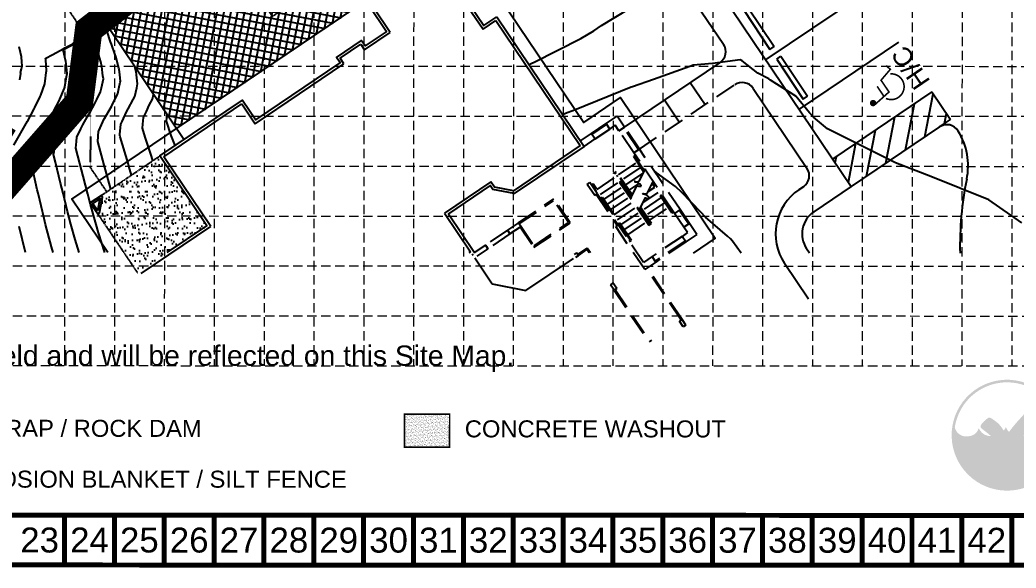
# Model space of a CAD drawing. Extents: x -334 to 9916, y 1271 to 43031.
# Drawn here: x 4504 to 6302, y 1271 to 2260 of the extents above; entities that cross this region are included whole.
import ezdxf
from ezdxf.enums import TextEntityAlignment as Align

# ---------------------------------------------------------------- set-up
doc = ezdxf.new("R2010")
doc.units = 0
doc.header["$LTSCALE"] = 150
doc.header["$MEASUREMENT"] = 0
for name, pattern in [('BGO ACAD 02$0$HIDDEN', [0.375, 0.25, -0.125]), ('DASHED', [0.75, 0.5, -0.25]), ('HIDDEN', [0.375, 0.25, -0.125])]:
    doc.linetypes.add(name, pattern=pattern)
doc.layers.get('0').update_dxf_attribs({"linetype": 'CONTINUOUS'})
for name, color, linetype in [('96NOTES', 211, 'CONTINUOUS'), ('A2', 2, 'CONTINUOUS'), ('A5', 5, 'CONTINUOUS'), ('BALCONYS', 253, 'CONTINUOUS'), ('BASE', 7, 'CONTINUOUS'), ('contours-ng', 253, 'CONTINUOUS'), ('FIXTURES', 1, 'CONTINUOUS'), ('FLOOR', 253, 'CONTINUOUS'), ('GRID', 254, 'HIDDEN'), ('LEGEND', 7, 'CONTINUOUS'), ('LOGO', 7, 'CONTINUOUS'), ('outline', 5, 'CONTINUOUS'), ('outline2', 5, 'CONTINUOUS'), ('OUTLINE3', 5, 'CONTINUOUS'), ('OUTLINE4', 2, 'CONTINUOUS'), ('ROOF LINE', 253, 'CONTINUOUS'), ('swppp', 5, 'CONTINUOUS')]:
    doc.layers.add(name, color=color, linetype=linetype)
doc.styles.add('ISO', font='gcadold.shx')
doc.styles.add("L200'", font='ARIAL.TTF', dxfattribs={"height": 0.001969})
doc.styles.add('LOGO1', font='Rockeb.TTF', dxfattribs={"height": 25})
doc.styles.get("Standard").update_dxf_attribs({"font": 'ARIAL.TTF'})

# ---------------------------------------------------------------- blocks, each defined once
blk = doc.blocks.new('new logo')
at = {"layer": 'LOGO'}
h = blk.add_hatch(color=170, dxfattribs=at)
h.paths.add_polyline_path([(67.43, 44.06), (66.82, 44.7), (66.35, 45.25), (65.96, 45.76), (65.54, 46.4), (65.09, 47.19), (64.7, 47.94), (64.44, 48.47), (64.18, 49.02), (63.92, 49.58), (63.67, 50.15), (63.31, 50.99), (62.9, 52), (62.6, 52.78), (62.42, 53.27), (62.25, 53.75), (62.07, 54.23), (61.88, 54.72), (61.69, 55.22), (61.48, 55.74), (61.26, 56.27), (61.03, 56.81), (60.78, 57.37), (60.52, 57.93), (60.25, 58.5), (59.96, 59.07), (59.66, 59.64), (59.34, 60.2), (59.02, 60.77), (58.68, 61.32), (58.34, 61.87), (57.99, 62.4), (57.64, 62.91), (57.29, 63.4), (56.95, 63.87), (56.61, 64.32), (56.27, 64.74), (55.93, 65.14), (55.58, 65.53), (55.23, 65.91), (54.91, 66.23), (53.98, 66.22), (52.92, 66.33), (52.05, 66.5), (51.45, 66.64), (50.85, 66.81), (50.26, 67.01), (49.41, 67.35), (48.33, 67.91), (47.34, 68.56), (46.46, 69.26), (45.69, 70.02), (45.01, 70.79), (44.44, 71.52), (43.98, 72.16), (43.6, 72.69), (43.42, 72.95), (43.25, 73.18), (43.1, 73.38), (42.96, 73.53), (42.85, 73.65), (42.75, 73.73), (42.66, 73.76), (42.59, 73.76), (42.53, 73.71), (42.48, 73.63), (42.43, 73.52), (42.38, 73.38), (42.33, 73.22), (42.19, 72.76), (41.96, 72.1), (41.67, 71.46), (41.36, 70.91), (40.98, 70.34), (40.53, 69.77), (40.01, 69.21), (39.42, 68.67), (38.77, 68.17), (38.06, 67.7), (37.31, 67.27), (36.53, 66.9), (35.73, 66.59), (34.88, 66.34), (33.96, 66.14), (32.97, 65.99), (31.89, 65.9), (30.76, 65.86), (29.65, 65.89), (28.59, 65.97), (27.62, 66.13), (26.71, 66.36), (25.83, 66.67), (24.95, 67.08), (24.08, 67.58), (23.21, 68.18), (22.36, 68.88), (21.76, 69.47), (21.37, 69.89), (20.98, 70.36), (20.61, 70.88), (20.24, 71.46), (19.89, 72.13), (19.54, 72.89), (19.19, 73.77), (18.85, 74.77, -0.595729), (106.28, 106.77), (106.97, 107.48), (107.53, 108.05), (108.12, 108.64, 37.93689), (112.29, 104.53), (112.05, 104.24), (111.57, 103.66), (111.09, 103.06), (110.61, 102.47, -0.146449), (123.57, 75.01), (123.33, 74.47), (123.13, 73.97), (122.94, 73.5), (122.77, 73.07), (122.51, 72.4), (122.22, 71.72), (121.9, 71.1), (121.52, 70.53), (121.11, 70), (120.66, 69.51), (120.15, 69.03), (119.62, 68.57), (119.04, 68.14), (118.44, 67.73), (117.81, 67.36), (117.15, 67.03), (116.47, 66.74), (115.76, 66.49), (115.03, 66.28), (114.28, 66.11), (113.5, 65.97), (112.72, 65.88), (111.92, 65.82), (111.11, 65.8), (110.29, 65.82), (109.44, 65.89), (108.56, 66.01), (107.66, 66.19), (106.75, 66.43), (105.88, 66.73), (105.05, 67.1), (104.26, 67.53), (103.5, 68.04), (102.78, 68.61), (102.07, 69.26), (101.4, 69.96), (100.78, 70.68), (100.24, 71.38), (99.83, 72.02), (99.55, 72.52), (99.4, 72.79), (99.26, 73.03), (99.13, 73.24), (99.02, 73.4), (98.92, 73.52), (98.82, 73.58), (98.72, 73.6), (98.63, 73.58), (98.54, 73.51), (98.45, 73.42), (98.36, 73.3), (98.26, 73.16), (98.17, 73), (98.06, 72.83), (97.8, 72.39), (97.42, 71.81), (96.93, 71.14), (96.41, 70.55), (95.93, 70.06), (95.41, 69.58), (94.84, 69.11), (94.21, 68.65), (93.52, 68.19), (92.75, 67.74), (91.9, 67.28), (90.95, 66.85), (90.08, 66.57), (89.39, 66.39), (88.62, 66.22), (87.78, 66.08), (87.59, 65.61), (87.38, 65.07), (87.13, 64.45), (86.86, 63.76), (86.57, 63), (86.26, 62.19), (85.94, 61.33), (85.6, 60.44), (85.25, 59.53), (84.91, 58.59), (84.56, 57.66), (84.21, 56.72), (83.87, 55.8), (83.53, 54.89), (83.21, 54.02), (82.9, 53.18), (82.61, 52.38), (82.34, 51.64), (82.09, 50.96), (81.86, 50.33), (81.65, 49.76), (81.33, 48.95), (80.94, 48.06), (80.54, 47.29), (80.1, 46.58), (79.62, 45.94), (79.13, 45.36), (78.61, 44.81), (78.1, 44.32), (77.57, 43.87), (77.04, 43.47), (76.48, 43.12), (75.9, 42.81), (75.31, 42.55), (74.58, 42.28), (73.74, 42.05), (72.97, 41.94), (72.25, 41.93), (71.55, 42.04), (70.87, 42.22), (70.06, 42.5), (69.36, 42.77), (68.67, 43.11), (68.04, 43.53)])
h.paths.add_polyline_path([(71.76, 72.04), (70.7, 73.9), (70.07, 75.23), (69.69, 74.29), (68.67, 72.59), (67.85, 71.67), (67.95, 71.51), (68.11, 71.24), (68.27, 70.99), (68.41, 70.76), (68.55, 70.55), (68.68, 70.37), (68.8, 70.21), (68.92, 70.07), (69.04, 69.95), (69.15, 69.84), (69.26, 69.75), (69.37, 69.67), (69.48, 69.59), (69.59, 69.52), (69.7, 69.46), (69.82, 69.41), (69.94, 69.36), (70.05, 69.32), (70.17, 69.28), (70.29, 69.25), (70.41, 69.22), (70.53, 69.2), (70.64, 69.18), (70.76, 69.17), (70.88, 69.16), (71, 69.15), (71.11, 69.15), (71.22, 69.16), (71.33, 69.17), (71.44, 69.19), (71.54, 69.21), (71.64, 69.24), (71.74, 69.27), (71.84, 69.31), (71.94, 69.35), (72.04, 69.4), (72.14, 69.45), (72.24, 69.51), (72.35, 69.58), (72.45, 69.65), (72.56, 69.72), (72.67, 69.81), (72.78, 69.9), (72.89, 70), (73, 70.1), (73.11, 70.21), (73.22, 70.34), (73.3, 70.42), (72.52, 71.08)], flags=17)
blk.add_hatch(color=240, dxfattribs=at).paths.add_polyline_path([(117.73, 117.3), (118.86, 118.16), (119.82, 118.88), (120.63, 119.47), (121.31, 119.95), (121.89, 120.34), (122.37, 120.64), (122.78, 120.89), (123.13, 121.1), (123.45, 121.27), (123.73, 121.42), (123.99, 121.55), (124.22, 121.67), (124.44, 121.77), (124.65, 121.85), (124.84, 121.93), (125.03, 122.01), (125.21, 122.09), (125.4, 122.16), (125.58, 122.23), (125.76, 122.3), (125.93, 122.37), (126.1, 122.44), (126.26, 122.49), (126.41, 122.55), (126.56, 122.6), (126.69, 122.64), (126.82, 122.67), (126.95, 122.71), (127.06, 122.73), (127.18, 122.76), (127.29, 122.78), (127.39, 122.79), (127.5, 122.8), (127.6, 122.81), (127.7, 122.82), (127.79, 122.82), (127.89, 122.82), (127.98, 122.82), (128.06, 122.81), (128.14, 122.8), (128.22, 122.79), (128.29, 122.78), (128.35, 122.76), (128.42, 122.74), (128.47, 122.72), (128.52, 122.7), (128.57, 122.67), (128.62, 122.64), (128.65, 122.61), (128.69, 122.57), (128.72, 122.53), (128.75, 122.49), (128.77, 122.44), (128.79, 122.39), (128.81, 122.34), (128.82, 122.28), (128.83, 122.21), (128.84, 122.14), (128.84, 122.07), (128.84, 122), (128.83, 121.92), (128.82, 121.84), (128.81, 121.76), (128.79, 121.68), (128.77, 121.6), (128.74, 121.52), (128.7, 121.44), (128.66, 121.35), (128.61, 121.26), (128.56, 121.16), (128.5, 121.06), (128.43, 120.95), (128.35, 120.83), (128.27, 120.7), (128.18, 120.57), (128.08, 120.42), (127.96, 120.27), (127.85, 120.12), (127.71, 119.96), (127.57, 119.79), (127.42, 119.62), (127.25, 119.44), (127.06, 119.24), (126.84, 119.03), (126.58, 118.79), (126.28, 118.52), (125.94, 118.21), (125.54, 117.86), (125.08, 117.47), (124.58, 117.04), (124.04, 116.57), (123.48, 116.08), (122.89, 115.57), (122.3, 115.05), (121.71, 114.53), (121.13, 114.01), (120.58, 113.5), (120.04, 112.99), (119.52, 112.49), (119.01, 111.99), (118.51, 111.49), (118.02, 110.99), (117.53, 110.47), (117.03, 109.94), (116.53, 109.4), (116.03, 108.85), (115.52, 108.29), (115.02, 107.71), (114.51, 107.14), (114.01, 106.56), (113.51, 105.98), (113.02, 105.4), (112.54, 104.82), (112.05, 104.24), (111.57, 103.66), (111.09, 103.06), (110.59, 102.44), (110.09, 101.8), (109.56, 101.13), (109.02, 100.43), (108.45, 99.68), (107.87, 98.9), (107.27, 98.1), (106.66, 97.27), (106.04, 96.43), (105.43, 95.59), (104.82, 94.74), (104.23, 93.91), (103.65, 93.08), (103.08, 92.27), (102.52, 91.46), (101.97, 90.65), (101.42, 89.84), (100.87, 89.01), (100.32, 88.18), (99.77, 87.33), (99.2, 86.45), (98.63, 85.56), (98.06, 84.66), (97.5, 83.76), (96.94, 82.87), (96.4, 81.99), (95.88, 81.13), (95.38, 80.29), (94.91, 79.49), (94.46, 78.72), (94.03, 77.96), (93.61, 77.23), (93.21, 76.5), (92.81, 75.77), (92.41, 75.04), (92.01, 74.29), (91.6, 73.54), (91.18, 72.77), (90.78, 72.02), (90.38, 71.27), (90, 70.56), (89.64, 69.88), (89.31, 69.25), (89.01, 68.69), (88.75, 68.19), (88.53, 67.74), (88.33, 67.32), (88.15, 66.92), (87.97, 66.52), (87.78, 66.08), (87.59, 65.61), (87.38, 65.07), (87.13, 64.45), (86.86, 63.76), (86.57, 63), (86.26, 62.19), (85.94, 61.33), (85.6, 60.44), (85.25, 59.53), (84.91, 58.59), (84.56, 57.66), (84.21, 56.72), (83.87, 55.8), (83.53, 54.89), (83.21, 54.02), (82.9, 53.18), (82.61, 52.38), (82.34, 51.64), (82.09, 50.96), (81.86, 50.33), (81.65, 49.76), (81.44, 49.23), (81.24, 48.75), (81.04, 48.29), (80.84, 47.87), (80.64, 47.48), (80.43, 47.11), (80.2, 46.75), (79.97, 46.41), (79.73, 46.09), (79.49, 45.78), (79.24, 45.49), (78.99, 45.21), (78.74, 44.95), (78.48, 44.69), (78.23, 44.45), (77.97, 44.21), (77.71, 43.99), (77.44, 43.78), (77.17, 43.58), (76.9, 43.39), (76.62, 43.21), (76.33, 43.04), (76.04, 42.89), (75.75, 42.75), (75.45, 42.62), (75.16, 42.5), (74.87, 42.39), (74.58, 42.29), (74.3, 42.2), (74.02, 42.13), (73.75, 42.07), (73.49, 42.02), (73.23, 41.98), (72.98, 41.95), (72.73, 41.94), (72.49, 41.93), (72.24, 41.94), (72.01, 41.97), (71.77, 42), (71.53, 42.05), (71.3, 42.11), (71.06, 42.17), (70.83, 42.24), (70.59, 42.32), (70.35, 42.4), (70.12, 42.48), (69.88, 42.57), (69.64, 42.66), (69.4, 42.76), (69.16, 42.87), (68.93, 42.98), (68.69, 43.11), (68.47, 43.25), (68.25, 43.39), (68.04, 43.55), (67.83, 43.72), (67.62, 43.9), (67.42, 44.09), (67.22, 44.28), (67.03, 44.49), (66.83, 44.69), (66.64, 44.9), (66.45, 45.13), (66.26, 45.36), (66.06, 45.62), (65.86, 45.91), (65.65, 46.23), (65.43, 46.59), (65.2, 47), (64.96, 47.45), (64.7, 47.94), (64.44, 48.47), (64.18, 49.02), (63.92, 49.58), (63.67, 50.15), (63.43, 50.71), (63.2, 51.26), (62.99, 51.78), (62.79, 52.29), (62.6, 52.78), (62.42, 53.27), (62.25, 53.75), (62.07, 54.23), (61.88, 54.72), (61.69, 55.22), (61.48, 55.74), (61.26, 56.27), (61.03, 56.81), (60.78, 57.37), (60.52, 57.93), (60.25, 58.5), (59.96, 59.07), (59.66, 59.64), (59.34, 60.2), (59.02, 60.77), (58.68, 61.32), (58.34, 61.87), (57.99, 62.4), (57.64, 62.91), (57.29, 63.4), (56.95, 63.87), (56.61, 64.32), (56.27, 64.74), (55.93, 65.14), (55.58, 65.53), (55.23, 65.91), (54.86, 66.28), (54.49, 66.65), (54.09, 67.01), (53.68, 67.39), (53.25, 67.76), (52.81, 68.14), (52.35, 68.52), (51.89, 68.9), (51.42, 69.28), (50.95, 69.66), (50.48, 70.04), (50.01, 70.41), (49.54, 70.78), (49.09, 71.13), (48.65, 71.47), (48.24, 71.8), (47.84, 72.11), (47.47, 72.4), (47.14, 72.66), (46.83, 72.9), (46.56, 73.11), (46.32, 73.3), (46.11, 73.47), (45.92, 73.63), (45.75, 73.78), (45.6, 73.92), (45.46, 74.05), (45.34, 74.18), (45.23, 74.31), (45.13, 74.44), (45.04, 74.56), (44.96, 74.69), (44.9, 74.82), (44.84, 74.96), (44.8, 75.1), (44.76, 75.24), (44.73, 75.39), (44.72, 75.54), (44.71, 75.69), (44.7, 75.84), (44.71, 75.99), (44.72, 76.15), (44.75, 76.3), (44.78, 76.45), (44.81, 76.6), (44.86, 76.75), (44.92, 76.9), (44.99, 77.06), (45.07, 77.23), (45.17, 77.4), (45.29, 77.59), (45.42, 77.8), (45.57, 78.01), (45.73, 78.24), (45.91, 78.48), (46.11, 78.73), (46.32, 78.99), (46.55, 79.26), (46.8, 79.54), (47.06, 79.83), (47.33, 80.13), (47.62, 80.43), (47.91, 80.73), (48.21, 81.04), (48.52, 81.34), (48.84, 81.64), (49.16, 81.93), (49.48, 82.21), (49.79, 82.48), (50.1, 82.74), (50.41, 82.98), (50.7, 83.21), (50.98, 83.42), (51.24, 83.62), (51.49, 83.79), (51.7, 83.95), (51.9, 84.08), (52.08, 84.19), (52.25, 84.29), (52.4, 84.38), (52.55, 84.45), (52.68, 84.51), (52.82, 84.56), (52.95, 84.61), (53.08, 84.64), (53.21, 84.67), (53.34, 84.69), (53.47, 84.7), (53.6, 84.7), (53.72, 84.69), (53.85, 84.68), (53.97, 84.65), (54.1, 84.62), (54.22, 84.58), (54.35, 84.54), (54.48, 84.48), (54.61, 84.43), (54.74, 84.36), (54.88, 84.3), (55.02, 84.23), (55.17, 84.15), (55.34, 84.06), (55.51, 83.97), (55.7, 83.86), (55.91, 83.73), (56.14, 83.59), (56.4, 83.42), (56.68, 83.23), (56.99, 83.01), (57.32, 82.78), (57.67, 82.53), (58.03, 82.27), (58.4, 81.99), (58.79, 81.71), (59.18, 81.42), (59.57, 81.13), (59.97, 80.83), (60.37, 80.53), (60.76, 80.22), (61.15, 79.91), (61.54, 79.59), (61.91, 79.27), (62.28, 78.93), (62.64, 78.6), (62.98, 78.25), (63.32, 77.9), (63.65, 77.54), (63.97, 77.17), (64.29, 76.79), (64.6, 76.4), (64.91, 76.01), (65.22, 75.6), (65.52, 75.19), (65.82, 74.78), (66.11, 74.37), (66.39, 73.96), (66.66, 73.57), (66.91, 73.18), (67.15, 72.81), (67.37, 72.45), (67.58, 72.12), (67.77, 71.8), (67.95, 71.51), (68.11, 71.24), (68.27, 70.99), (68.41, 70.76), (68.55, 70.55), (68.68, 70.37), (68.8, 70.21), (68.92, 70.07), (69.04, 69.95), (69.15, 69.84), (69.26, 69.75), (69.37, 69.67), (69.48, 69.59), (69.59, 69.52), (69.7, 69.46), (69.82, 69.41), (69.94, 69.36), (70.05, 69.32), (70.17, 69.28), (70.29, 69.25), (70.41, 69.22), (70.53, 69.2), (70.64, 69.18), (70.76, 69.17), (70.88, 69.16), (71, 69.15), (71.11, 69.15), (71.22, 69.16), (71.33, 69.17), (71.44, 69.19), (71.54, 69.21), (71.64, 69.24), (71.74, 69.27), (71.84, 69.31), (71.94, 69.35), (72.04, 69.4), (72.14, 69.45), (72.24, 69.51), (72.35, 69.58), (72.45, 69.65), (72.56, 69.72), (72.67, 69.81), (72.78, 69.9), (72.89, 70), (73, 70.1), (73.11, 70.21), (73.22, 70.34), (73.34, 70.47), (73.46, 70.61), (73.58, 70.77), (73.72, 70.94), (73.85, 71.12), (74, 71.32), (74.15, 71.53), (74.32, 71.77), (74.5, 72.01), (74.68, 72.27), (74.88, 72.55), (75.09, 72.84), (75.32, 73.15), (75.56, 73.46), (75.82, 73.79), (76.09, 74.14), (76.37, 74.49), (76.67, 74.87), (76.99, 75.25), (77.32, 75.65), (77.66, 76.07), (78.02, 76.5), (78.39, 76.95), (78.77, 77.42), (79.18, 77.91), (79.6, 78.4), (80.03, 78.92), (80.49, 79.45), (80.96, 80), (81.46, 80.56), (81.97, 81.13), (82.5, 81.72), (83.04, 82.31), (83.59, 82.91), (84.14, 83.51), (84.68, 84.1), (85.22, 84.68), (85.74, 85.25), (86.24, 85.81), (86.73, 86.35), (87.2, 86.89), (87.67, 87.41), (88.13, 87.94), (88.59, 88.46), (89.06, 88.98), (89.53, 89.52), (90.01, 90.05), (90.5, 90.6), (91, 91.16), (91.52, 91.73), (92.06, 92.31), (92.61, 92.9), (93.18, 93.5), (93.77, 94.12), (94.38, 94.75), (95.01, 95.39), (95.64, 96.03), (96.28, 96.68), (96.92, 97.32), (97.56, 97.96), (98.19, 98.58), (98.8, 99.19), (99.39, 99.77), (99.96, 100.34), (100.52, 100.9), (101.07, 101.45), (101.61, 101.98), (102.14, 102.52), (102.66, 103.05), (103.19, 103.59), (103.72, 104.13), (104.25, 104.67), (104.78, 105.23), (105.32, 105.78), (105.86, 106.34), (106.41, 106.91), (106.97, 107.48), (107.53, 108.05), (108.11, 108.62), (108.69, 109.2), (109.27, 109.77), (109.86, 110.34), (110.45, 110.91), (111.04, 111.47), (111.62, 112.02), (112.2, 112.56), (112.77, 113.1), (113.35, 113.62), (113.95, 114.16), (114.58, 114.71), (115.26, 115.3), (116.01, 115.91), (116.82, 116.58)])
at = {"layer": 'LOGO', "style": 'LOGO1'}
for s, height, width, p in [('SWPPP', 31.324, 1.115, (136.96, 67.05)), ('www.swppp.com', 18.1118, 0.77, (135.01, 33.35))]:
    blk.add_text(s, height=height, dxfattribs=dict(at, width=width)).set_placement(p)

msp = doc.modelspace()

# ---------------------------------------------------------------- hatches: boundary and pattern name
at = {"layer": 'A5'}
h = msp.add_hatch(dxfattribs=at)
h.set_pattern_fill('ANSI31', scale=240, angle=214, style=0)
h.set_pattern_definition([(259, (14168.655, 6418.324), (29.44882, -5.72427), [])])
h.paths.add_polyline_path([(6004.6, 1959.4), (6163.7, 2066.8), (6183.7, 2080.2), (6150.2, 2130), (5971.1, 2009.2)])
at = {"layer": 'BALCONYS'}
h = msp.add_hatch(dxfattribs=at)
h.set_pattern_fill('AR-SAND', scale=10, style=0)
h.paths.add_polyline_path([(4841.3, 1888.6), (4757.4, 2012.9), (4651.7, 1941.6), (4652.5, 1940.4), (4647, 1911.9), (4645.7, 1911.1), (4717.3, 1805)])
at = {"layer": 'BASE'}
h = msp.add_hatch(dxfattribs=at)
h.set_pattern_fill('AR-SAND', color=30, scale=2.373696, angle=-0.0172, style=0)
h.set_pattern_definition([(37.48275, (7206.7487, 1310.7826), (-0.1481504, 4.573738), [0, -3.6080175, 0, -4.035283, 0, -3.8572555]), (7.48275, (7206.7487, 1310.7826), (4.202928, 6.697651), [0, -1.9464305, 0, -3.251963, 0, -1.24619]), (327.48275, (7203.829, 1310.7835), (7.392029, 0.011208), [0, -1.186848, 0, -4.272652, 0, -5.578185]), (317.48275, (7203.829, 1310.7835), (7.136257, 2.081187), [0, -0.593424, 0, -2.800961, 0, -3.204489])])
h.paths.add_polyline_path([(5279.4, 1489.4), (5279.5, 1548.7), (5198.2, 1548.8), (5198.2, 1489.4)])
at = {"layer": 'FLOOR', "ltscale": 100}
h = msp.add_hatch(dxfattribs=at)
h.set_pattern_fill('ANSI37', scale=98, style=0)
h.set_pattern_definition([(349.0007, (6845.765, 3568.458), (2.337265, 12.02496), []), (79.0007, (6845.765, 3568.458), (-12.02496, 2.337265), [])])
h.paths.add_polyline_path([(5108, 2280.8), (5101.3, 2290.8), (5247.1, 2389.1), (5113.4, 2587.2), (4646, 2271.9), (4786.4, 2063.8)])

# ---------------------------------------------------------------- linework, layer by layer
at = {"const_width": 2.9}
for points in [[(6045.7, 2105.8), (6072.7, 2129.9), (6058.3, 2151.1), (6075, 2170.7), (6067.8, 2177.4)], [(6063.8, 2121.6), (6051.3, 2140)]]:
    msp.add_lwpolyline(points, dxfattribs=at)
msp.add_lwpolyline([(6067.1, 2118.3, 1.284985), (6075.1, 2162.6, 1.467757)], format="xyb", dxfattribs=at)
at = {"const_width": 5.75}
msp.add_lwpolyline([(6045.5, 2107.5, 1), (6042.3, 2112.3, 1)], format="xyb", close=True, dxfattribs=at)
at = {"layer": 'A2', "color": 7}
for p in [(5669.1, 2456.9), (6163.7, 2066.8)]:
    msp.add_line(p, (6004.6, 1959.4), dxfattribs=at)
for centre, radius, start, end in [((6177.2, 2046.9), 24, 31.6342, 124), ((6095.4, 1996.5), 120, 348.427, 31.6342), ((6800.8, 1852.1), 600, 168.427, 181.245)]:
    msp.add_arc(centre, radius, start, end, dxfattribs=at)
at = {"layer": 'A5', "color": 7}
for p, q in [((5642.8, 2410.1), (5773.7, 2216)), ((6029.4, 2309), (5850.3, 2188.3)), ((5809.7, 2278.9), (5857.6, 2206.8)), ((5817.2, 2283.8), (5865.1, 2211.7)), ((6089.8, 2219.5), (5910.7, 2098.7)), ((5857.6, 2206.8), (5865.1, 2211.7)), ((5870.1, 2189.3), (5877.6, 2194.3)), ((5877.6, 2194.3), (5925.5, 2122.2)), ((5595.1, 2066.6), (5767.2, 2182.7)), ((5870.1, 2189.3), (5918, 2117.2)), ((5740.7, 2106.9), (5713.9, 2146.7)), ((5827.4, 2136.4), (5924.6, 1992.3)), ((5918, 2117.2), (5925.5, 2122.2)), ((6150.2, 2130), (5971.1, 2009.2)), ((6150.2, 2130), (6183.7, 2080.2)), ((5694, 2075.4), (5667.1, 2115.1)), ((6163.7, 2066.8), (6183.7, 2080.2)), ((5918.1, 1959), (5910.1, 1953.6)), ((6004.6, 1959.4), (5937, 1913.8)), ((5929.4, 1839.3), (5924, 1847.2)), ((5927.4, 1756.3), (5884.2, 1820.3))]:
    msp.add_line(p, q, dxfattribs=at)
at = {"layer": 'A5', "color": 7, "linetype": 'HIDDEN'}
msp.add_line((5622, 2026.8), (5794.1, 2142.9), dxfattribs=at)
at = {"layer": 'A5', "color": 7}
for centre, radius, start, end in [((5753.8, 2202.6), 24, 304, 34), ((5807.5, 2123), 24, 34, 124), ((5904.7, 1978.9), 24, 304, 34), ((5963.8, 1874), 96, 124, 214), ((5963.8, 1874), 48, 124, 214)]:
    msp.add_arc(centre, radius, start, end, dxfattribs=at)
at = {"layer": 'BASE', "const_width": 9}
for points in [[(2424.2, 1277.3), (8184.2, 1275.6), (8185.3, 4875.6), (2425.3, 4877.3)], [(2514.1, 1367.3), (8094.5, 1365.5), (8095.4, 4785.7), (2516.2, 4787.5)]]:
    msp.add_lwpolyline(points, close=True, dxfattribs=at)
at = {"layer": 'BASE', "color": 30, "const_width": 2.97}
msp.add_lwpolyline([(5198.2, 1489.4), (5279.4, 1489.4), (5279.5, 1548.7), (5198.2, 1548.8)], close=True, dxfattribs=at)
at = {"layer": 'BASE', "const_width": 9}
for points in [[(4584.2, 1276.7), (4584.2, 1366.7)], [(4674.2, 1276.7), (4674.2, 1366.7)], [(4764.2, 1276.6), (4764.2, 1366.6)], [(4854.2, 1276.6), (4854.2, 1366.6)], [(4944.2, 1276.6), (4944.2, 1366.6)], [(5034.2, 1276.6), (5034.2, 1366.6)], [(5124.2, 1276.5), (5124.2, 1366.5)], [(5214.2, 1276.5), (5214.2, 1366.5)], [(5304.2, 1276.5), (5304.2, 1366.5)], [(5394.2, 1276.5), (5394.2, 1366.5)], [(5484.2, 1276.4), (5484.2, 1366.4)], [(5574.2, 1276.4), (5574.2, 1366.4)], [(5664.2, 1276.4), (5664.2, 1366.4)], [(5754.2, 1276.3), (5754.2, 1366.3)], [(5844.2, 1276.3), (5844.2, 1366.3)], [(5934.2, 1276.3), (5934.2, 1366.3)], [(6024.2, 1276.3), (6024.2, 1366.3)], [(6114.2, 1276.2), (6114.2, 1366.2)], [(6204.2, 1276.2), (6204.2, 1366.2)], [(6294.2, 1276.2), (6294.2, 1366.2)]]:
    msp.add_lwpolyline(points, dxfattribs=at)
at = {"layer": 'contours-ng', "color": 35, "linetype": 'Continuous'}
for points in [[(5422.3, 2179.7), (5431.8, 2183.9), (5516.1, 2226.1), (5539.9, 2240.3), (5553.5, 2249.6), (5651.1, 2309.6)], [(4492.8, 2033.7), (4504.5, 2055.1), (4505.2, 2056.4), (4517.1, 2077.3), (4518.3, 2079.3), (4529.4, 2099.5), (4530.7, 2102), (4540.2, 2122), (4541.1, 2124.1), (4548.4, 2144.8), (4548.5, 2145.4), (4549.3, 2149.2), (4551, 2165.1), (4551.6, 2168.3), (4550.3, 2187.8), (4550, 2190.1), (4549.9, 2190.5), (4550.5, 2190.8), (4561.7, 2197.2), (4583.1, 2208.5), (4584.8, 2209.4), (4598.2, 2216.3), (4608.4, 2226.2), (4615.5, 2232.1), (4644.4, 2243.7), (4650.5, 2245.9), (4658.6, 2247.4), (4661.5, 2248.9)], [(4563.4, 1840.4), (4560.4, 1850.8), (4549.9, 1890.9), (4547.1, 1901.8), (4536.3, 1947.6), (4535, 1953.2), (4524.3, 2000.5), (4523.3, 2004.7), (4523.5, 2005.7), (4526, 2024.5), (4527.6, 2027.9), (4536.4, 2046.6), (4538.4, 2050.3), (4549.4, 2069.5), (4551.1, 2072.5), (4563, 2092.6), (4564.1, 2094.6), (4575, 2115.2), (4575.9, 2116.9), (4583.8, 2136.8), (4584.8, 2139.6), (4587.6, 2157), (4588.8, 2163), (4586.9, 2181.2), (4586.4, 2184.9), (4581.7, 2206), (4583.6, 2207), (4595.1, 2213.4), (4617.4, 2225.1), (4621.7, 2227.4), (4651.4, 2242.7), (4652.5, 2243.3), (4662, 2248.2)], [(4610.5, 1840.3), (4603.5, 1863.6), (4595.8, 1891.6), (4589.7, 1914.4), (4581.6, 1947.1), (4577.1, 1965.6), (4567.6, 2003.2), (4564.4, 2016.9), (4565.3, 2022.5), (4566.8, 2036.6), (4571.1, 2045.6), (4577.1, 2058.7), (4582.4, 2068), (4590.4, 2081.6), (4595.3, 2090.1), (4603.7, 2104.6), (4607.8, 2112.3), (4614.5, 2126.9), (4617.8, 2134.9), (4620.3, 2147.6), (4622.4, 2158.2), (4621.1, 2170.6), (4619.9, 2180.2), (4615.8, 2195.3), (4614, 2202.6), (4609.1, 2219.3), (4617.8, 2224.2), (4620.4, 2225.8), (4625.5, 2228.4), (4642.9, 2237.7), (4651.6, 2242.2), (4662.3, 2247.8)], [(4657.1, 1840.3), (4645.6, 1876), (4641, 1891), (4631.1, 1926.7), (4626.2, 1945.4), (4618, 1977.8), (4611.7, 2000.6), (4604.5, 2028.7), (4605.8, 2040.7), (4606.5, 2048.4), (4613.6, 2063.6), (4616.9, 2070.5), (4625.8, 2085.8), (4630.2, 2093.4), (4638.5, 2108), (4642.7, 2116.2), (4649.3, 2130.4), (4650.9, 2137.6), (4654.3, 2153.7), (4653.6, 2159.1), (4651.7, 2175.6), (4649.4, 2184.3), (4645.6, 2198.1), (4642.1, 2208.1), (4638.4, 2220.7), (4634.8, 2231.8), (4638.8, 2234.3), (4642.5, 2236.5), (4651.9, 2241.5), (4661.6, 2246.8), (4662.6, 2247.3)], [(4667.7, 1954.8), (4658.4, 1989.7), (4655.8, 1998.1), (4644.1, 2040.5), (4645.7, 2059), (4645.8, 2060), (4655.9, 2081.5), (4656.2, 2082.1), (4668.7, 2103.7), (4669.4, 2105), (4680, 2126), (4680.3, 2127.3), (4682.2, 2136.2), (4684.8, 2147.7), (4685.1, 2149.3), (4683.8, 2160.8), (4682.6, 2171.2), (4682.1, 2173), (4676.6, 2193.7), (4675.4, 2197), (4668.7, 2216.4), (4667.3, 2220.3), (4661.2, 2239.1), (4659.5, 2243.9), (4659.6, 2244.1), (4663.2, 2246.5)], [(4503.4, 2151.8), (4505, 2163.2), (4504.9, 2165), (4506.3, 2171.7), (4506.8, 2174.3), (4507.5, 2176.8), (4506.8, 2184.5), (4506.2, 2193.4), (4504.7, 2200.9), (4502.3, 2211.1)], [(6312.5, 1893.9), (6252.8, 1935.3), (6148.2, 1977.5), (6084.2, 2002.2), (5961.4, 2063.4), (5936.6, 2084.7), (5929.3, 2092.3), (5904.5, 2122.4), (5858.5, 2151.4), (5855.6, 2153.4), (5835.8, 2164.1), (5807.4, 2185.8), (5804, 2187.8), (5754, 2181.4), (5719.4, 2178.5), (5713, 2175.8), (5647.7, 2152.2), (5609.7, 2139.1), (5607.3, 2138.4), (5505.1, 2096.9), (5488.5, 2090.9), (5483.6, 2088.8)], [(4705.1, 1980.1), (4700.4, 1996.3), (4698.9, 2001.7), (4684.7, 2049.2), (4683.8, 2052.2), (4683.9, 2053.5), (4685.6, 2071.8), (4688, 2076.9), (4696.2, 2093.9), (4699.3, 2099.3), (4708.2, 2116.5), (4710.8, 2121.6), (4714.5, 2137.4), (4716.1, 2144.9), (4713.9, 2161.1), (4713.2, 2166.9), (4710.8, 2175.8)], [(4743.5, 2006), (4741.1, 2014.2), (4729.8, 2048.5), (4725, 2064.4), (4725.5, 2071.6), (4726.9, 2084), (4731.9, 2094.7), (4737.1, 2106.1), (4742.8, 2117.1), (4744.8, 2125.5)], [(4783.7, 2033.1), (4776.9, 2051.3), (4768.4, 2077.3), (4769.3, 2089.2)], [(5805.7, 1839.4), (5789.9, 1860.9), (5786.7, 1865.1), (5781.3, 1869.8), (5741.4, 1903.9), (5733.1, 1913.1), (5698.6, 1948.3), (5687.4, 1959.3), (5652.2, 1984.7), (5649.3, 1986.3)], [(4513.7, 1840.4), (4502.2, 1887)]]:
    msp.add_lwpolyline(points, dxfattribs=at)
at = {"layer": 'FIXTURES', "color": 7, "linetype": 'HIDDEN', "ltscale": 0.002}
for p, q in [((4650.6, 1943.3), (4756.3, 2014.6)), ((4644.1, 1910), (4715.7, 1803.9))]:
    msp.add_line(p, q, dxfattribs=at)
at = {"layer": 'GRID', "color": 252, "linetype": 'HIDDEN', "lineweight": 0, "ltscale": 0.45}
for p, q in [((4585.3, 4786.7), (4584.3, 1636.3)), ((4675.3, 4786.7), (4674.3, 1636.3)), ((4765.3, 4786.6), (4764.3, 1636.2)), ((4855.3, 4786.6), (4854.3, 1636.2)), ((4945.3, 4786.6), (4944.3, 1636.2)), ((5035.3, 4786.6), (5034.3, 1636.2)), ((5125.3, 4786.5), (5124.3, 1636.1)), ((5215.3, 4786.5), (5214.3, 1636.1)), ((5305.3, 4786.5), (5304.3, 1636.1)), ((5395.3, 4786.5), (5394.3, 1636.1)), ((5485.3, 4786.4), (5484.3, 1636)), ((5575.3, 4786.4), (5574.3, 1636)), ((5665.3, 4786.4), (5664.3, 1636)), ((5755.3, 4786.3), (5754.3, 1635.9)), ((5845.3, 4786.3), (5844.3, 1635.9)), ((5935.3, 4786.3), (5934.3, 1635.9)), ((6025.3, 4786.3), (6024.3, 1635.9)), ((6115.3, 4786.2), (6114.3, 1635.8)), ((6205.3, 4786.2), (6204.3, 1635.8)), ((6295.3, 4786.2), (6294.3, 1635.8)), ((2514.5, 2177.3), (8094.5, 2175.6)), ((2514.5, 2087.3), (8094.5, 2085.6)), ((2516.5, 1996.9), (8096.5, 1995.2)), ((2516.4, 1906.9), (8096.4, 1905.2)), ((2516.4, 1816.9), (8096.4, 1815.2)), ((2516.4, 1726.9), (8096.4, 1725.2)), ((2516.3, 1636.9), (8096.3, 1635.2))]:
    msp.add_line(p, q, dxfattribs=at)
at = {"layer": 'outline', "color": 7}
for p, q in [((4799.8, 2043.9), (4646, 2271.9)), ((5502.8, 1829.7), (5503.1, 1829.3))]:
    msp.add_line(p, q, dxfattribs=at)
at = {"layer": 'outline', "color": 7, "linetype": 'BGO ACAD 02$0$HIDDEN', "ltscale": 0.002}
for p, q in [((4659.4, 2252), (4631, 2232.9)), ((4631, 2232.9), (4630.7, 1994.1)), ((4660.5, 1950), (4630.7, 1994.1))]:
    msp.add_line(p, q, dxfattribs=at)
at = {"layer": 'outline2', "color": 7}
for p, q in [((5259.3, 2362.3), (5339.8, 2243)), ((5172.3, 2237.3), (5141.6, 2282.9)), ((5339.8, 2243), (5363, 2258.6)), ((5363, 2258.6), (5515.1, 2033.1)), ((5125.9, 2206), (5172.3, 2237.3)), ((5081.9, 2190.8), (5119.2, 2216)), ((5119.2, 2216), (5125.9, 2206)), ((4928.2, 2072.7), (5088.6, 2180.9)), ((5088.6, 2180.9), (5081.9, 2190.8)), ((4763.2, 2013.2), (4904.1, 2108.3)), ((4904.1, 2108.3), (4928.2, 2072.7)), ((5515.1, 2033.1), (5394.6, 1951.8)), ((4848.2, 1887.2), (4763.2, 2013.2)), ((5354.1, 1967.9), (5270.3, 1911.4)), ((5360.5, 1958.4), (5354.1, 1967.9)), ((5394.6, 1951.8), (5360.5, 1958.4)), ((5270.3, 1911.4), (5317.3, 1841.8)), ((4722.6, 1802.5), (4848.2, 1887.2)), ((5317.3, 1841.8), (5314.3, 1839.8)), ((5322, 1834.7), (5320.1, 1837.6)), ((5324.8, 1830.6), (5356.5, 1783.7)), ((5417.1, 1771.9), (5502.8, 1829.7)), ((5356.5, 1783.7), (5417.1, 1771.9))]:
    msp.add_line(p, q, dxfattribs=at)
at = {"layer": 'outline2', "color": 7, "flags": 128}
for points in [[(4769.6, 1840.2), (4841.3, 1888.6), (4756.3, 2014.6), (4905.5, 2115.2), (4929.5, 2079.6), (5081.7, 2182.2), (5074.9, 2192.2), (5120.5, 2222.9), (5127.3, 2213), (5165.4, 2238.7), (5134.6, 2284.3), (5260.6, 2369.3), (5341.2, 2249.9), (5364.4, 2265.6)], [(5364.4, 2265.6), (5522.1, 2031.8), (5395.7, 1946.5), (5357.5, 1953.9), (5352.7, 1961), (5277.3, 1910.1), (5324.2, 1840.4), (5344.1, 1853.8), (5346.1, 1850.9), (5348.6, 1847.2)], [(4644.1, 1910), (4647, 1911.9), (4652.5, 1940.4), (4650.6, 1943.3), (4630.7, 1929.9), (4644.1, 1910)], [(4644.2, 1916), (4648.4, 1937.6), (4635.5, 1928.9), (4644.2, 1916)], [(5348.6, 1847.2), (5348.6, 1847.2), (5337.5, 1839.7)]]:
    msp.add_lwpolyline(points, dxfattribs=at)
at = {"layer": 'OUTLINE3', "color": 7, "linetype": 'HIDDEN'}
for p, q in [((5535.3, 2055.1), (5561.8, 2073)), ((5536.4, 2053.5), (5562.9, 2071.4)), ((5542, 2045.2), (5568.5, 2063.1)), ((5612, 2020.1), (5585.2, 2059.9)), ((5620.3, 2025.6), (5593.5, 2065.4)), ((5622, 2026.8), (5595.1, 2066.6)), ((5611.8, 2013.3), (5615.1, 2015.5)), ((5584.5, 1980.4), (5618.5, 2003.3)), ((5584.5, 1980.4), (5618.5, 2003.3)), ((5629.7, 1986.7), (5611.8, 2013.3)), ((5613.8, 2012.9), (5615.9, 2014.3)), ((5630.5, 1988.2), (5613.8, 2012.9)), ((5575.6, 1982.8), (5580.6, 1986.2)), ((5638.8, 1889.2), (5575.6, 1982.8)), ((5577.7, 1982.4), (5580.2, 1984.1)), ((5639.2, 1891.2), (5577.7, 1982.4)), ((5608.2, 1942.5), (5580.2, 1984.1)), ((5609, 1944.1), (5580.6, 1986.2)), ((5580.8, 1977.9), (5583.2, 1979.5)), ((5580.8, 1977.9), (5583.2, 1979.5)), ((5624.6, 1994.2), (5590.6, 1971.3)), ((5628, 1983.2), (5596.8, 1962.1)), ((5632.2, 1991.7), (5620.9, 1968.5)), ((5535.5, 1961.8), (5538.8, 1964.1)), ((5536.3, 1960.6), (5538.4, 1962)), ((5605.5, 1862.5), (5538.4, 1962)), ((5607.6, 1862.1), (5538.8, 1964.1)), ((5545.5, 1954.1), (5579.5, 1977)), ((5551.7, 1945), (5585.7, 1967.9)), ((5620.9, 1965.1), (5602.9, 1953)), ((5617.6, 1961.7), (5607.2, 1940.5)), ((5647, 1969.8), (5635.7, 1946.6)), ((5680.5, 1911.3), (5644.5, 1964.7)), ((5680.9, 1913.4), (5645.3, 1966.2)), ((5542.2, 1951.9), (5544.3, 1953.3)), ((5544.2, 1945.4), (5582.1, 1889.2)), ((5545.8, 1946.5), (5583.7, 1890.3)), ((5557.8, 1935.9), (5591.8, 1958.8)), ((5564, 1926.7), (5598, 1949.7)), ((5655.4, 1948.6), (5627.5, 1929.8)), ((5649.2, 1957.7), (5637.2, 1949.6)), ((5403.8, 1894.1), (5467.7, 1937.2)), ((5404.9, 1892.4), (5467.1, 1934.4)), ((5494.1, 1894.4), (5467.1, 1934.4)), ((5496.9, 1893.9), (5467.7, 1937.2)), ((5570.1, 1917.6), (5604.1, 1940.6)), ((5576.3, 1908.5), (5610.3, 1931.4)), ((5632.4, 1939.8), (5622, 1918.5)), ((5661.5, 1939.5), (5627.5, 1916.5)), ((5667.7, 1930.4), (5633.7, 1907.4)), ((5582.4, 1899.4), (5616.4, 1922.3)), ((5588.6, 1890.3), (5622.6, 1913.2)), ((5641.7, 1892.9), (5623, 1920.6)), ((5643.8, 1892.5), (5623.8, 1922.1)), ((5639.8, 1898.3), (5673.8, 1921.2)), ((5675.1, 1922.1), (5677.1, 1923.5)), ((5675.1, 1922.1), (5677.1, 1923.5)), ((5683.9, 1913.5), (5680.5, 1911.3)), ((5683, 1914.8), (5680.9, 1913.4)), ((5683, 1914.8), (5680.9, 1913.4)), ((5702.3, 1886.2), (5685.5, 1911)), ((5710.6, 1891.8), (5693.8, 1916.6)), ((5712.3, 1892.9), (5695.5, 1917.7)), ((5431.4, 1849.7), (5496.9, 1893.9)), ((5431.9, 1852.4), (5494.1, 1894.4)), ((5594.7, 1881.1), (5628.7, 1904.1)), ((5600.9, 1872), (5634.9, 1895)), ((5636.1, 1895.8), (5638.6, 1897.5)), ((5638.8, 1889.2), (5643.8, 1892.5)), ((5639.2, 1891.2), (5641.7, 1892.9)), ((5383.9, 1880.7), (5344.1, 1853.8)), ((5383.9, 1880.7), (5344.1, 1853.8)), ((5388.4, 1874.1), (5348.6, 1847.2)), ((5388.4, 1874.1), (5348.6, 1847.2)), ((5406.6, 1886.4), (5431.4, 1849.7)), ((5408.3, 1887.5), (5431.9, 1852.4)), ((5597.6, 1869.8), (5599.6, 1871.2)), ((5699.1, 1869.5), (5644.8, 1832.9)), ((5704.7, 1861.2), (5650.4, 1824.6)), ((5705.8, 1859.6), (5651.5, 1822.9)), ((5531.1, 1839.6), (5527.1, 1845.5)), ((5533.5, 1839.6), (5527.6, 1848.3)), ((5697.4, 1718.2), (5634.5, 1811.5)), ((5699.1, 1719.3), (5636.1, 1812.6)), ((5576.5, 1772.3), (5639.4, 1679.1)), ((5578.1, 1773.4), (5641, 1680.2))]:
    msp.add_line(p, q, dxfattribs=at)
at = {"layer": 'OUTLINE3', "color": 7}
for p, q in [((5619.7, 2004.2), (5621.8, 2005.5)), ((5603.4, 1861.1), (5605.5, 1862.5)), ((5604.3, 1859.8), (5607.6, 1862.1))]:
    msp.add_line(p, q, dxfattribs=at)
at = {"layer": 'OUTLINE3', "color": 7, "linetype": 'Continuous'}
for p, q in [((5510.7, 1836.8), (5527.6, 1848.3)), ((5511.8, 1835.1), (5527.1, 1845.5))]:
    msp.add_line(p, q, dxfattribs=at)
at = {"layer": 'OUTLINE3', "color": 7, "linetype": 'HIDDEN'}
for centre, radius, start, end in [((5616.5, 1979.8), 11.9, 251.0799, 293.7749), ((5608, 1945.7), 23.2, 42.8157, 78.4955), ((5623.7, 1975.4), 15.6, 244.8642, 272.3841), ((5624.4, 1960.9), 0.974, 272.3841, 42.8157), ((5631.3, 1957.8), 11.9, 251.0799, 293.7749), ((5622.8, 1923.8), 23.2, 42.8157, 78.4955), ((5638.6, 1953.5), 15.6, 244.8642, 272.3841), ((5639.2, 1938.9), 0.974, 272.3841, 42.8157)]:
    msp.add_arc(centre, radius, start, end, dxfattribs=at)
at = {"layer": 'OUTLINE4', "color": 7, "linetype": 'HIDDEN'}
for p, q in [((5561.8, 2073), (5581.7, 2086.5)), ((5595.1, 2066.6), (5581.7, 2086.5)), ((5568.5, 2063.1), (5561.8, 2073)), ((5568.5, 2063.1), (5578.5, 2069.8)), ((5585.2, 2059.9), (5578.5, 2069.8)), ((5515.4, 2041.7), (5535.3, 2055.1)), ((5535.3, 2055.1), (5542, 2045.2)), ((5585.2, 2059.9), (5595.1, 2066.6)), ((5522.1, 2031.8), (5542, 2045.2)), ((5622, 2026.8), (5612, 2020.1)), ((5685.5, 1911), (5612, 2020.1)), ((5695.5, 1917.7), (5622, 2026.8)), ((5527.9, 1963.3), (5532.4, 1966.4)), ((5541.3, 1943.4), (5527.9, 1963.3)), ((5545.8, 1946.5), (5532.4, 1966.4)), ((5541.3, 1943.4), (5545.8, 1946.5)), ((5695.5, 1917.7), (5685.5, 1911)), ((5403.8, 1894.1), (5383.9, 1880.7)), ((5403.8, 1894.1), (5383.9, 1880.7)), ((5403.8, 1894.1), (5408.3, 1887.5)), ((5403.8, 1894.1), (5408.3, 1887.5)), ((5583.7, 1890.3), (5579.2, 1887.2)), ((5629.4, 1822.5), (5583.7, 1890.3)), ((5712.3, 1892.9), (5702.3, 1886.2)), ((5725.7, 1873), (5712.3, 1892.9)), ((5383.9, 1880.7), (5388.4, 1874.1)), ((5383.9, 1880.7), (5388.4, 1874.1)), ((5408.3, 1887.5), (5388.4, 1874.1)), ((5408.3, 1887.5), (5388.4, 1874.1)), ((5631.6, 1809.5), (5579.2, 1887.2)), ((5709, 1876.2), (5699.1, 1869.5)), ((5709, 1876.2), (5702.3, 1886.2)), ((5725.7, 1873), (5705.8, 1859.6)), ((5344.1, 1853.8), (5324.2, 1840.4)), ((5344.1, 1853.8), (5324.2, 1840.4)), ((5344.1, 1853.8), (5348.6, 1847.2)), ((5344.1, 1853.8), (5348.6, 1847.2)), ((5705.8, 1859.6), (5699.1, 1869.5)), ((5348.6, 1847.2), (5328.7, 1833.8)), ((5348.6, 1847.2), (5328.7, 1833.8)), ((5508.7, 1839.7), (5504.1, 1836.6)), ((5507.2, 1832.1), (5511.8, 1835.1)), ((5511.8, 1835.1), (5508.7, 1839.7)), ((5644.8, 1832.9), (5629.4, 1822.5)), ((5651.5, 1822.9), (5631.6, 1809.5)), ((5651.5, 1822.9), (5644.8, 1832.9)), ((5574.3, 1785.4), (5569.7, 1782.3)), ((5576.5, 1772.3), (5569.7, 1782.3)), ((5581, 1775.4), (5574.3, 1785.4)), ((5581, 1775.4), (5576.5, 1772.3)), ((5699.1, 1719.3), (5694.5, 1716.2)), ((5701.2, 1706.3), (5694.5, 1716.2)), ((5705.8, 1709.4), (5699.1, 1719.3)), ((5705.8, 1709.4), (5701.2, 1706.3)), ((5643.9, 1682.1), (5639.4, 1679.1))]:
    msp.add_line(p, q, dxfattribs=at)
at = {"layer": 'ROOF LINE', "color": 7, "linetype": 'BGO ACAD 02$0$HIDDEN', "ltscale": 0.002, "flags": 128}
msp.add_lwpolyline([(5465.9, 3780.3), (4168.3, 2905), (4353.4, 2630.6), (4368.3, 2640.7), (4410.3, 2578.5), (4395.3, 2568.5), (4486.2, 2433.7), (4501.1, 2443.8), (4518.7, 2417.7), (4503.8, 2407.6), (4624.6, 2228.6), (4872.1, 2395.5), (4959.3, 2266.2), (5496.3, 2628.4)], dxfattribs=at)
at = {"layer": 'ROOF LINE', "color": 7, "flags": 128}
msp.add_lwpolyline([(4662.1, 1840.3), (4597.3, 1936.4), (5108, 2280.8), (5101.3, 2290.8), (5267.1, 2402.6), (5347.6, 2283.2), (5370.9, 2298.9), (5521.8, 2075), (5588.2, 2119.8), (5759, 1866.5), (5718.9, 1839.4)], dxfattribs=at)
at = {"layer": 'swppp', "color": 1, "linetype": 'DASHED', "ltscale": 3, "const_width": 50, "flags": 128}
msp.add_lwpolyline([(6274.4, 3111.3), (6197.9, 3188.3), (6475.1, 3440.5), (7012.3, 3902), (7078, 3904.9), (7152.4, 3893.7), (7299.1, 4156.4), (6934.7, 4492.3), (6498.3, 4647.1), (6109.8, 4605.7), (5631.2, 4426), (5232.8, 4203.4), (4924, 3969.2), (4516.4, 3615.4), (3785.1, 2977.8), (4091.3, 2400.9), (4453.4, 1932.7), (4611.2, 2112.9), (4627.8, 2242.2), (4846.8, 2411.8), (5213.6, 2647.1), (5481.8, 2792.1), (5763.3, 2827.3), (6060.5, 2882.4)], close=True, dxfattribs=at)
at = {"layer": 'swppp', "color": 200, "linetype": 'Continuous', "ltscale": 100, "const_width": 50, "flags": 128}
msp.add_lwpolyline([(7100.2, 3929.3), (7218.2, 4159.9), (7042.7, 4333.4), (6854.6, 4461.8), (6662.3, 4532.7), (6456.1, 4587.2), (6271.2, 4571.6), (5963.6, 4484), (5686.8, 4377.1), (5456.4, 4287.3), (5066.3, 4000.4), (4651.6, 3667.7), (4308.2, 3363.5), (3968.9, 3065.6), (3933.6, 3018.4), (3975.7, 2759.1), (4001.6, 2696.8), (4199.1, 2372.4), (4270.4, 2255.9), (4419.8, 2077.9), (4483, 2039.2)], dxfattribs=at)

# ---------------------------------------------------------------- block references
at = {"layer": 'GRID', "ltscale": 500, "xscale": 1.799999999999963, "yscale": 1.799999999999963, "zscale": 1.799999999999873, "rotation": 359.9827545866692}
msp.add_blockref('new logo', (6157.5, 1390.1), dxfattribs=at)

# ---------------------------------------------------------------- texts
at = {"layer": '96NOTES', "color": 7, "insert": (6120.4, 2130.3), "char_height": 33.75, "width": 185.119, "attachment_point": 1, "rotation": 124.0724, "style": 'ISO'}
msp.add_mtext('{\\fArial|b0|i0|c0|p34;H/C}', dxfattribs=at)
at = {"layer": 'BASE', "color": 7, "style": "L200'"}
msp.add_text('Location of construction entrance and concrete washout will be determined in the field and will be reflected on this Site Map.', height=36.499, rotation=359.9828, dxfattribs=at).set_placement((2601.6, 1636.8))
at = {"layer": 'BASE'}
for s, p in [('23', (4539.2, 1321.7)), ('24', (4629.2, 1321.7)), ('25', (4719.2, 1321.7)), ('26', (4809.2, 1321.6)), ('27', (4899.2, 1321.6)), ('28', (4989.2, 1321.6)), ('29', (5079.2, 1321.5)), ('30', (5169.2, 1321.5)), ('31', (5259.2, 1321.5)), ('32', (5349.2, 1321.5)), ('33', (5439.2, 1321.4)), ('34', (5529.2, 1321.4)), ('35', (5619.2, 1321.4)), ('36', (5709.2, 1321.4)), ('37', (5799.2, 1321.3)), ('38', (5889.2, 1321.3)), ('39', (5979.2, 1321.3)), ('40', (6069.2, 1321.3)), ('41', (6159.2, 1321.2)), ('42', (6249.2, 1321.2))]:
    msp.add_text(s, height=45, rotation=359.9828, dxfattribs=at).set_placement(p, align=Align.MIDDLE_CENTER)
at = {"layer": 'LEGEND', "style": "L200'"}
for s, p in [('RIPRAP / ROCK DAM', (4405.4, 1507.9)), ('CONCRETE WASHOUT', (5306.8, 1506.9)), ('EROSION BLANKET / SILT FENCE', (4405.3, 1416.2))]:
    msp.add_text(s, height=30.689, rotation=359.9828, dxfattribs=at).set_placement(p)

doc.saveas('drawing.dxf')
